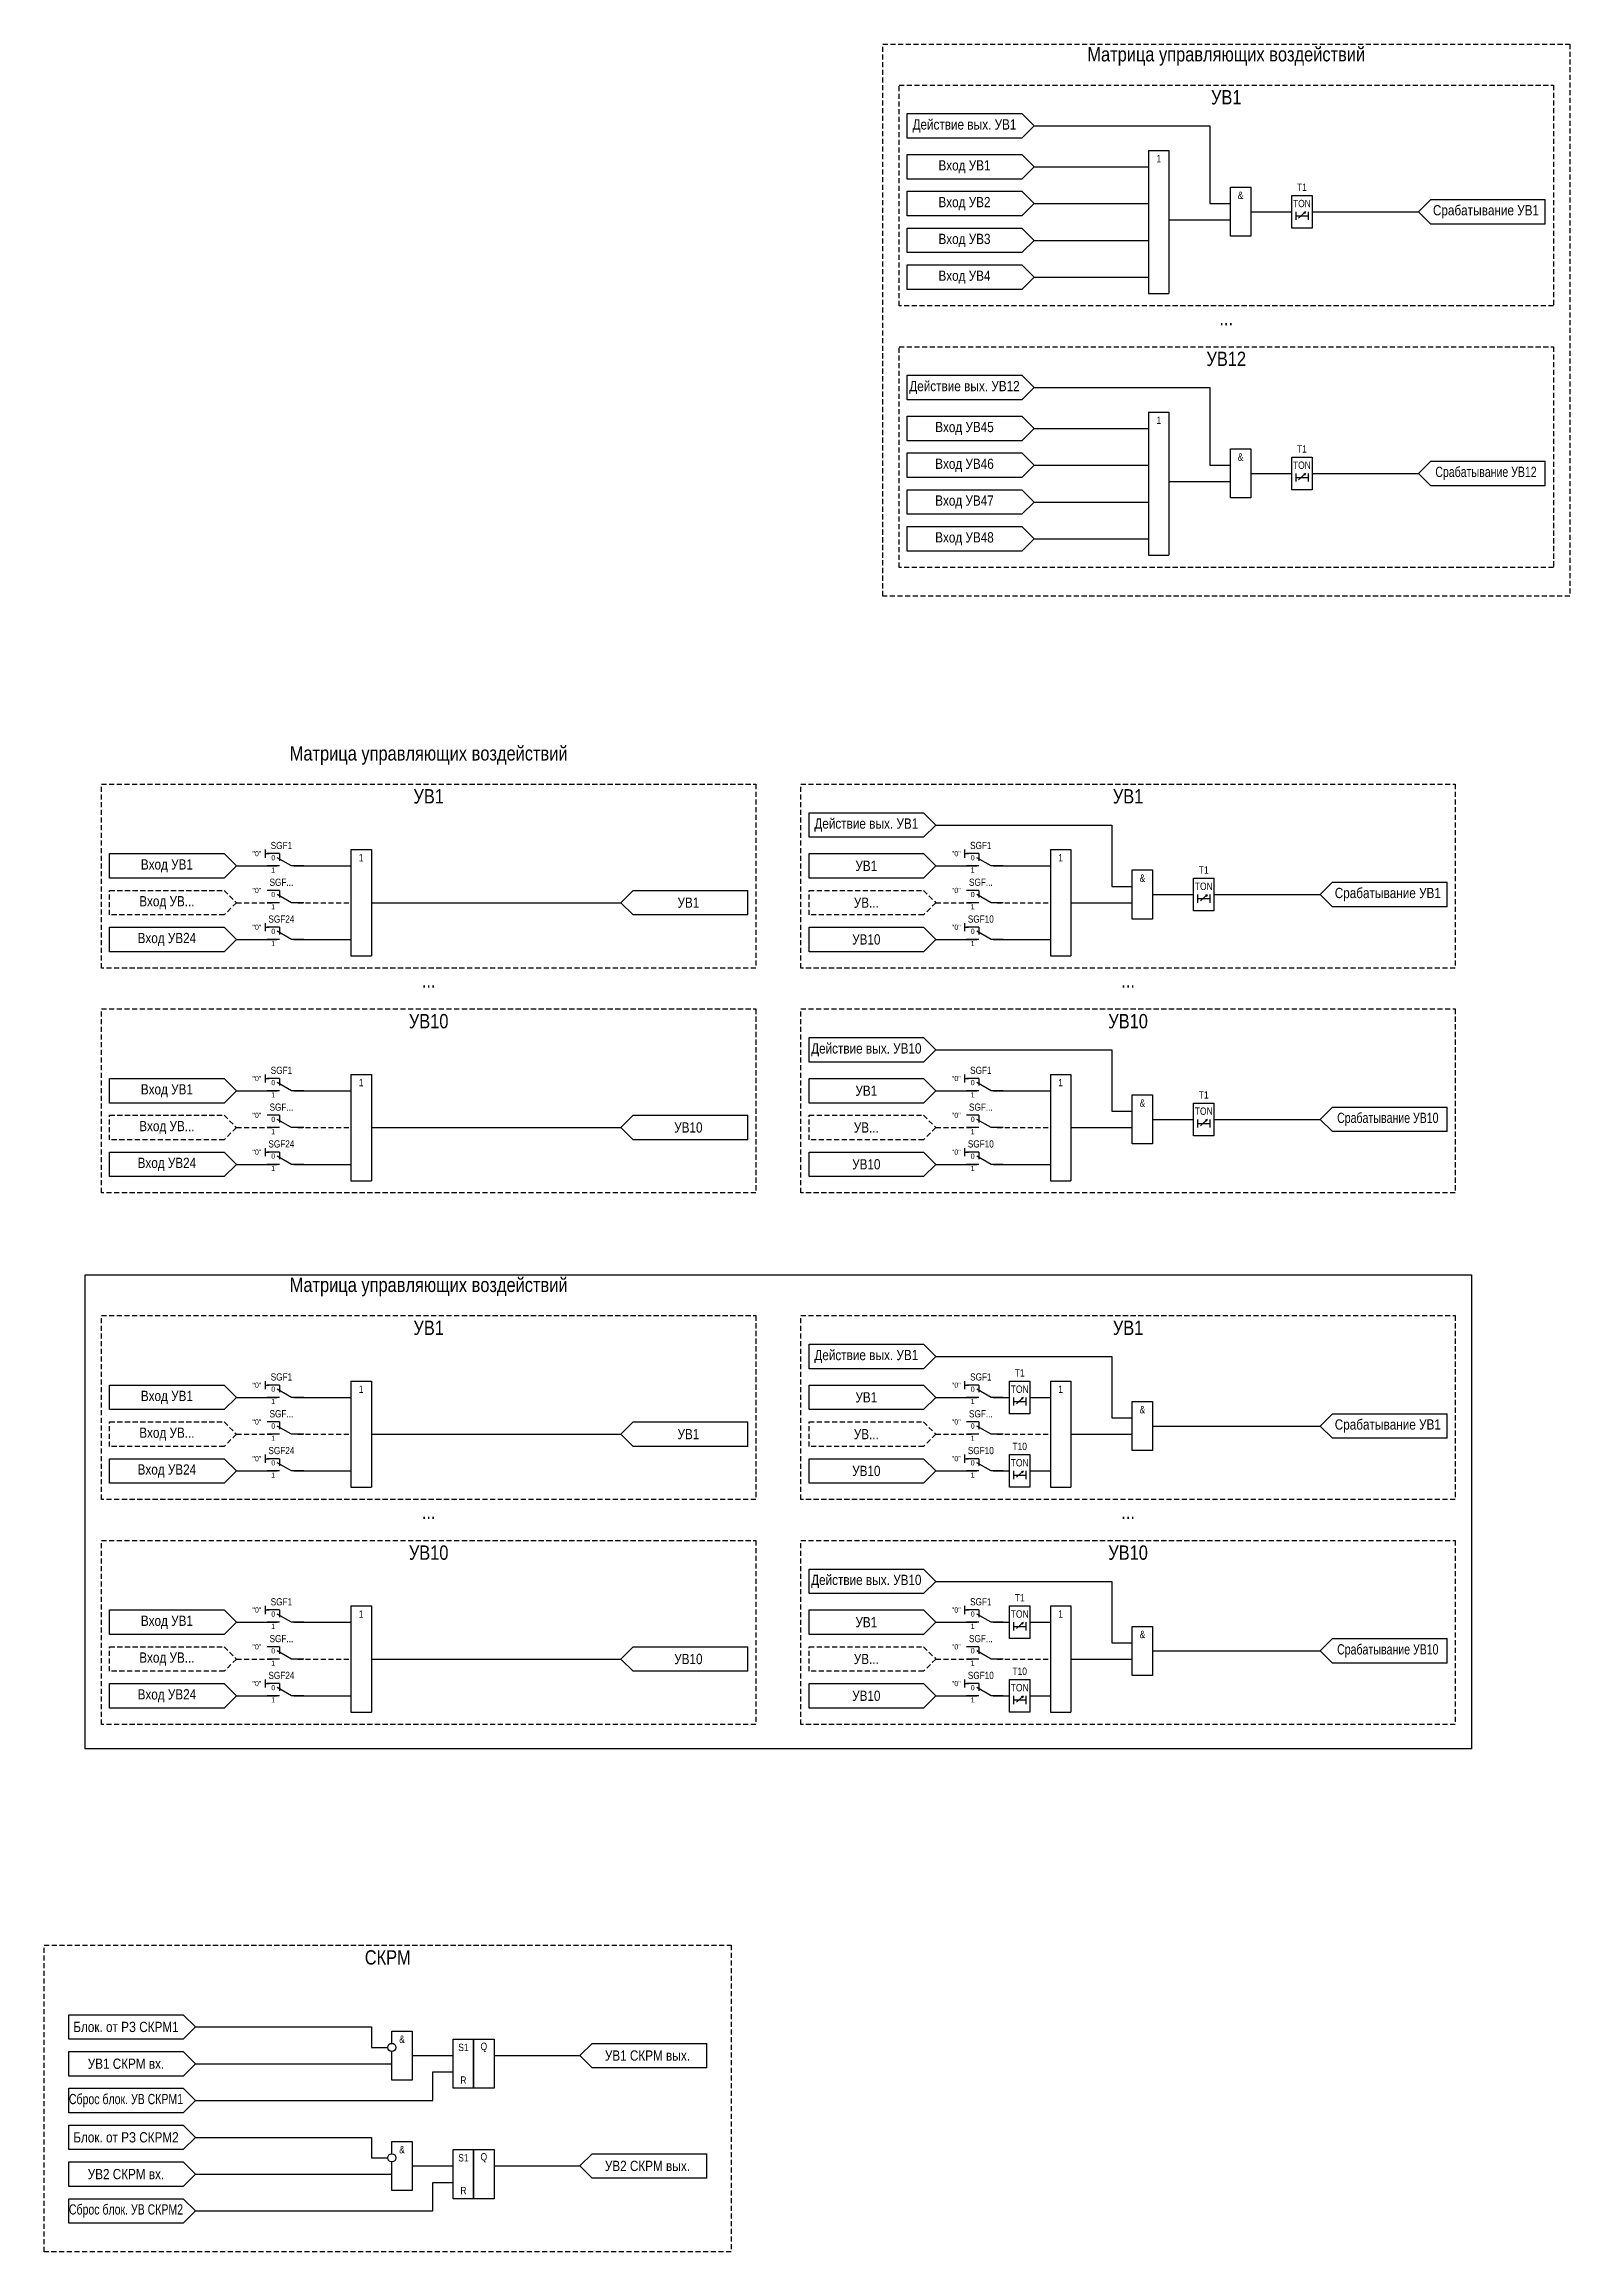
# Model space of a CAD drawing. Header units: millimetres. Extents: x -6343 to 676, y -1039 to 887.
# Drawn here: x -2798 to -2425, y 347 to 887 of the extents above; entities that cross this region are included whole.
import ezdxf
from ezdxf.enums import TextEntityAlignment as Align

# ---------------------------------------------------------------- set-up
doc = ezdxf.new("R2010")
doc.units = ezdxf.units.MM
doc.linetypes.add('штриховая2', pattern=[0.375, 0.25, -0.125])
doc.layers.add('Основная', color=7, linetype='Continuous')
doc.styles.add('2.5_Gost_RD', font='ARIALN.TTF', dxfattribs={"height": 2.5})
doc.styles.add('3.5_Gost_RD', font='ARIALN.TTF', dxfattribs={"height": 3.5})
doc.styles.add('Вывод', font='ARIALN.TTF', dxfattribs={"height": 2.5})
doc.styles.add('Компонент', font='ARIALN.TTF', dxfattribs={"height": 3.5})

# ---------------------------------------------------------------- blocks, each defined once
blk = doc.blocks.new('*U79')
at = {"layer": 'Основная', "color": 0}
blk.add_line((0, 0), (7, 4), dxfattribs=at)
at = {"layer": 'Основная', "ltscale": 0.35}
blk.add_line((6, 6), (6, 2.5), dxfattribs=at)
blk = doc.blocks.new('*U81')
at = {"layer": 'Основная', "color": 0}
for p, q in [((-3, 6), (-9, 6)), ((-3, 0), (-9, 0)), ((9, 0), (3, 0))]:
    blk.add_line(p, q, dxfattribs=at)
at = {"layer": 'Основная', "ltscale": 0.25, "xscale": -1}
blk.add_blockref('*U79', (3, 0), dxfattribs=at)
at = {"layer": 'Основная'}
for tag, height, style, p in [('ОУ', 3.5, 'Компонент', (-2, 10)), ('В1', 2.5, 'Вывод', (-14, 6)), ('В2', 2.5, 'Вывод', (-6, 4)), ('В3', 2.5, 'Вывод', (-6, -2))]:
    blk.add_attdef(tag, text='', height=height, dxfattribs=dict(at, style=style)).set_placement(p, align=Align.MIDDLE_CENTER)

msp = doc.modelspace()

# ---------------------------------------------------------------- linework, layer by layer
at = {"ltscale": 100}
for p, q in [((-2587, 870), (-2559, 870)), ((-2559, 870), (-2556, 867)), ((-2559, 864), (-2587, 864)), ((-2556, 867), (-2559, 864)), ((-2556, 867), (-2513, 867)), ((-2513, 867), (-2513, 848)), ((-2587, 860), (-2559, 860)), ((-2559, 860), (-2556, 857)), ((-2528, 861), (-2523, 861)), ((-2528, 861), (-2528, 826)), ((-2523, 861), (-2523, 826)), ((-2559, 854), (-2587, 854)), ((-2556, 857), (-2559, 854)), ((-2556, 857), (-2528, 857)), ((-2587, 851), (-2559, 851)), ((-2559, 851), (-2556, 848)), ((-2556, 848), (-2559, 845)), ((-2556, 848), (-2528, 848)), ((-2513, 848), (-2508, 848)), ((-2459, 849), (-2462, 846)), ((-2459, 849), (-2431, 849)), ((-2431, 843), (-2431, 849)), ((-2559, 845), (-2587, 845)), ((-2523, 844), (-2508, 844)), ((-2503, 846), (-2493, 846)), ((-2488, 846), (-2462, 846)), ((-2462, 846), (-2459, 843)), ((-2431, 843), (-2459, 843)), ((-2587, 842), (-2559, 842)), ((-2559, 842), (-2556, 839)), ((-2556, 839), (-2559, 836)), ((-2556, 839), (-2528, 839)), ((-2559, 836), (-2587, 836)), ((-2587, 833), (-2559, 833)), ((-2559, 833), (-2556, 830)), ((-2559, 827), (-2587, 827)), ((-2556, 830), (-2559, 827)), ((-2556, 830), (-2528, 830)), ((-2528, 826), (-2523, 826)), ((-2587, 806), (-2559, 806)), ((-2559, 806), (-2556, 803)), ((-2559, 800), (-2587, 800)), ((-2556, 803), (-2559, 800)), ((-2556, 803), (-2513, 803)), ((-2513, 803), (-2513, 784)), ((-2587, 796), (-2559, 796)), ((-2559, 796), (-2556, 793)), ((-2528, 797), (-2523, 797)), ((-2528, 797), (-2528, 762)), ((-2523, 797), (-2523, 762)), ((-2559, 790), (-2587, 790)), ((-2556, 793), (-2559, 790)), ((-2556, 793), (-2528, 793)), ((-2587, 787), (-2559, 787)), ((-2559, 787), (-2556, 784)), ((-2556, 784), (-2559, 781)), ((-2556, 784), (-2528, 784)), ((-2513, 784), (-2508, 784)), ((-2459, 785), (-2462, 782)), ((-2459, 785), (-2431, 785)), ((-2431, 779), (-2431, 785)), ((-2559, 781), (-2587, 781)), ((-2587, 778), (-2559, 778)), ((-2559, 778), (-2556, 775)), ((-2523, 780), (-2508, 780)), ((-2503, 782), (-2493, 782)), ((-2488, 782), (-2462, 782)), ((-2462, 782), (-2459, 779)), ((-2431, 779), (-2459, 779)), ((-2556, 775), (-2559, 772)), ((-2556, 775), (-2528, 775)), ((-2559, 772), (-2587, 772)), ((-2587, 769), (-2559, 769)), ((-2559, 769), (-2556, 766)), ((-2559, 763), (-2587, 763)), ((-2556, 766), (-2559, 763)), ((-2556, 766), (-2528, 766)), ((-2528, 762), (-2523, 762)), ((-2611, 699), (-2583, 699)), ((-2583, 699), (-2580, 696)), ((-2583, 693), (-2611, 693)), ((-2580, 696), (-2583, 693)), ((-2580, 696), (-2537, 696)), ((-2537, 696), (-2537, 681)), ((-2782, 689), (-2754, 689)), ((-2754, 689), (-2751, 686)), ((-2751, 686), (-2754, 683)), ((-2751, 686), (-2741, 686)), ((-2744, 690), (-2744, 688)), ((-2744, 689), (-2743, 689)), ((-2737, 686), (-2723, 686)), ((-2723, 690), (-2718, 690)), ((-2723, 690), (-2723, 664)), ((-2718, 690), (-2718, 664)), ((-2611, 689), (-2583, 689)), ((-2583, 689), (-2580, 686)), ((-2580, 686), (-2583, 683)), ((-2580, 686), (-2570, 686)), ((-2573, 690), (-2573, 688)), ((-2573, 689), (-2572, 689)), ((-2566, 686), (-2552, 686)), ((-2552, 690), (-2547, 690)), ((-2552, 690), (-2552, 664)), ((-2547, 690), (-2547, 664)), ((-2754, 683), (-2782, 683)), ((-2583, 683), (-2611, 683)), ((-2537, 681), (-2532, 681)), ((-2483, 682), (-2486, 679)), ((-2483, 682), (-2455, 682)), ((-2455, 676), (-2455, 682)), ((-2718, 677), (-2657, 677)), ((-2654, 680), (-2657, 677)), ((-2657, 677), (-2654, 674)), ((-2654, 680), (-2626, 680)), ((-2626, 674), (-2626, 680)), ((-2547, 677), (-2532, 677)), ((-2527, 679), (-2517, 679)), ((-2512, 679), (-2486, 679)), ((-2486, 679), (-2483, 676)), ((-2455, 676), (-2483, 676)), ((-2782, 671), (-2754, 671)), ((-2754, 671), (-2751, 668)), ((-2744, 672), (-2744, 670)), ((-2744, 671), (-2743, 671)), ((-2626, 674), (-2654, 674)), ((-2611, 671), (-2583, 671)), ((-2583, 671), (-2580, 668)), ((-2573, 672), (-2573, 670)), ((-2573, 671), (-2572, 671)), ((-2754, 665), (-2782, 665)), ((-2751, 668), (-2754, 665)), ((-2751, 668), (-2741, 668)), ((-2737, 668), (-2723, 668)), ((-2583, 665), (-2611, 665)), ((-2580, 668), (-2583, 665)), ((-2580, 668), (-2570, 668)), ((-2566, 668), (-2552, 668)), ((-2723, 664), (-2718, 664)), ((-2552, 664), (-2547, 664)), ((-2611, 644), (-2583, 644)), ((-2583, 644), (-2580, 641)), ((-2583, 638), (-2611, 638)), ((-2580, 641), (-2583, 638)), ((-2580, 641), (-2537, 641)), ((-2537, 641), (-2537, 626)), ((-2782, 634), (-2754, 634)), ((-2754, 634), (-2751, 631)), ((-2744, 635), (-2744, 633)), ((-2744, 634), (-2743, 634)), ((-2723, 635), (-2718, 635)), ((-2723, 635), (-2723, 609)), ((-2718, 635), (-2718, 609)), ((-2611, 634), (-2583, 634)), ((-2583, 634), (-2580, 631)), ((-2573, 635), (-2573, 633)), ((-2573, 634), (-2572, 634)), ((-2552, 635), (-2547, 635)), ((-2552, 635), (-2552, 609)), ((-2547, 635), (-2547, 609)), ((-2754, 628), (-2782, 628)), ((-2751, 631), (-2754, 628)), ((-2751, 631), (-2741, 631)), ((-2737, 631), (-2723, 631)), ((-2583, 628), (-2611, 628)), ((-2580, 631), (-2583, 628)), ((-2580, 631), (-2570, 631)), ((-2566, 631), (-2552, 631)), ((-2483, 627), (-2486, 624)), ((-2483, 627), (-2455, 627)), ((-2455, 621), (-2455, 627)), ((-2718, 622), (-2657, 622)), ((-2654, 625), (-2657, 622)), ((-2657, 622), (-2654, 619)), ((-2654, 625), (-2626, 625)), ((-2626, 619), (-2626, 625)), ((-2547, 622), (-2532, 622)), ((-2537, 626), (-2532, 626)), ((-2527, 624), (-2517, 624)), ((-2512, 624), (-2486, 624)), ((-2486, 624), (-2483, 621)), ((-2782, 616), (-2754, 616)), ((-2754, 616), (-2751, 613)), ((-2744, 617), (-2744, 615)), ((-2744, 616), (-2743, 616)), ((-2626, 619), (-2654, 619)), ((-2611, 616), (-2583, 616)), ((-2583, 616), (-2580, 613)), ((-2573, 617), (-2573, 615)), ((-2573, 616), (-2572, 616)), ((-2455, 621), (-2483, 621)), ((-2751, 613), (-2754, 610)), ((-2751, 613), (-2741, 613)), ((-2737, 613), (-2723, 613)), ((-2580, 613), (-2583, 610)), ((-2580, 613), (-2570, 613)), ((-2566, 613), (-2552, 613)), ((-2754, 610), (-2782, 610)), ((-2723, 609), (-2718, 609)), ((-2583, 610), (-2611, 610)), ((-2552, 609), (-2547, 609)), ((-2611, 569), (-2583, 569)), ((-2583, 569), (-2580, 566)), ((-2583, 563), (-2611, 563)), ((-2580, 566), (-2583, 563)), ((-2580, 566), (-2537, 566)), ((-2537, 566), (-2537, 551)), ((-2782, 559), (-2754, 559)), ((-2754, 559), (-2751, 556)), ((-2744, 560), (-2744, 558)), ((-2744, 559), (-2743, 559)), ((-2723, 560), (-2718, 560)), ((-2723, 560), (-2723, 534)), ((-2718, 560), (-2718, 534)), ((-2611, 559), (-2583, 559)), ((-2583, 559), (-2580, 556)), ((-2573, 560), (-2573, 558)), ((-2573, 559), (-2572, 559)), ((-2552, 560), (-2547, 560)), ((-2552, 560), (-2552, 534)), ((-2547, 560), (-2547, 534)), ((-2754, 553), (-2782, 553)), ((-2751, 556), (-2754, 553)), ((-2751, 556), (-2741, 556)), ((-2737, 556), (-2723, 556)), ((-2583, 553), (-2611, 553)), ((-2580, 556), (-2583, 553)), ((-2580, 556), (-2570, 556)), ((-2566, 556), (-2562, 556)), ((-2557, 556), (-2552, 556)), ((-2537, 551), (-2532, 551)), ((-2483, 552), (-2486, 549)), ((-2483, 552), (-2455, 552)), ((-2455, 546), (-2455, 552)), ((-2718, 547), (-2657, 547)), ((-2654, 550), (-2657, 547)), ((-2657, 547), (-2654, 544)), ((-2654, 550), (-2626, 550)), ((-2626, 544), (-2626, 550)), ((-2547, 547), (-2532, 547)), ((-2527, 549), (-2486, 549)), ((-2486, 549), (-2483, 546)), ((-2455, 546), (-2483, 546)), ((-2782, 541), (-2754, 541)), ((-2754, 541), (-2751, 538)), ((-2744, 542), (-2744, 540)), ((-2744, 541), (-2743, 541)), ((-2626, 544), (-2654, 544)), ((-2611, 541), (-2583, 541)), ((-2583, 541), (-2580, 538)), ((-2573, 542), (-2573, 540)), ((-2573, 541), (-2572, 541)), ((-2754, 535), (-2782, 535)), ((-2751, 538), (-2754, 535)), ((-2751, 538), (-2741, 538)), ((-2737, 538), (-2723, 538)), ((-2583, 535), (-2611, 535)), ((-2580, 538), (-2583, 535)), ((-2580, 538), (-2570, 538)), ((-2566, 538), (-2562, 538)), ((-2557, 538), (-2552, 538)), ((-2723, 534), (-2718, 534)), ((-2552, 534), (-2547, 534)), ((-2611, 514), (-2583, 514)), ((-2583, 514), (-2580, 511)), ((-2583, 508), (-2611, 508)), ((-2580, 511), (-2583, 508)), ((-2580, 511), (-2537, 511)), ((-2537, 511), (-2537, 496)), ((-2782, 504), (-2754, 504)), ((-2754, 504), (-2751, 501)), ((-2744, 505), (-2744, 503)), ((-2744, 504), (-2743, 504)), ((-2723, 505), (-2718, 505)), ((-2723, 505), (-2723, 479)), ((-2718, 505), (-2718, 479)), ((-2611, 504), (-2583, 504)), ((-2583, 504), (-2580, 501)), ((-2573, 505), (-2573, 503)), ((-2573, 504), (-2572, 504)), ((-2552, 505), (-2547, 505)), ((-2552, 505), (-2552, 479)), ((-2547, 505), (-2547, 479)), ((-2754, 498), (-2782, 498)), ((-2751, 501), (-2754, 498)), ((-2751, 501), (-2741, 501)), ((-2737, 501), (-2723, 501)), ((-2583, 498), (-2611, 498)), ((-2580, 501), (-2583, 498)), ((-2580, 501), (-2570, 501)), ((-2566, 501), (-2562, 501)), ((-2557, 501), (-2552, 501)), ((-2483, 497), (-2486, 494)), ((-2483, 497), (-2455, 497)), ((-2455, 491), (-2455, 497)), ((-2718, 492), (-2657, 492)), ((-2654, 495), (-2657, 492)), ((-2657, 492), (-2654, 489)), ((-2654, 495), (-2626, 495)), ((-2626, 489), (-2626, 495)), ((-2547, 492), (-2532, 492)), ((-2537, 496), (-2532, 496)), ((-2527, 494), (-2486, 494)), ((-2486, 494), (-2483, 491)), ((-2782, 486), (-2754, 486)), ((-2754, 486), (-2751, 483)), ((-2744, 487), (-2744, 485)), ((-2744, 486), (-2743, 486)), ((-2626, 489), (-2654, 489)), ((-2611, 486), (-2583, 486)), ((-2583, 486), (-2580, 483)), ((-2573, 487), (-2573, 485)), ((-2573, 486), (-2572, 486)), ((-2455, 491), (-2483, 491)), ((-2751, 483), (-2754, 480)), ((-2751, 483), (-2741, 483)), ((-2737, 483), (-2723, 483)), ((-2580, 483), (-2583, 480)), ((-2580, 483), (-2570, 483)), ((-2566, 483), (-2562, 483)), ((-2557, 483), (-2552, 483)), ((-2754, 480), (-2782, 480)), ((-2723, 479), (-2718, 479)), ((-2583, 480), (-2611, 480)), ((-2552, 479), (-2547, 479)), ((-2792, 405), (-2764, 405)), ((-2764, 405), (-2761, 402)), ((-2761, 402), (-2764, 399)), ((-2761, 402), (-2718, 402)), ((-2718, 402), (-2718, 397)), ((-2764, 399), (-2792, 399)), ((-2792, 396), (-2764, 396)), ((-2764, 396), (-2761, 393)), ((-2718, 397), (-2714, 397)), ((-2708, 395), (-2698, 395)), ((-2688, 395), (-2667, 395)), ((-2664, 398), (-2667, 395)), ((-2667, 395), (-2664, 392)), ((-2664, 398), (-2636, 398)), ((-2636, 392), (-2636, 398)), ((-2764, 390), (-2792, 390)), ((-2761, 393), (-2764, 390)), ((-2761, 393), (-2713, 393)), ((-2703, 384), (-2703, 391)), ((-2703, 391), (-2698, 391)), ((-2636, 392), (-2664, 392)), ((-2792, 387), (-2764, 387)), ((-2764, 387), (-2761, 384)), ((-2761, 384), (-2764, 381)), ((-2761, 384), (-2703, 384)), ((-2792, 378), (-2764, 378)), ((-2764, 378), (-2761, 375)), ((-2761, 375), (-2764, 372)), ((-2761, 375), (-2718, 375)), ((-2718, 375), (-2718, 370)), ((-2764, 372), (-2792, 372)), ((-2792, 369), (-2764, 369)), ((-2764, 369), (-2761, 366)), ((-2718, 370), (-2714, 370)), ((-2708, 368), (-2698, 368)), ((-2688, 368), (-2667, 368)), ((-2664, 371), (-2667, 368)), ((-2667, 368), (-2664, 365)), ((-2664, 371), (-2636, 371)), ((-2636, 365), (-2636, 371)), ((-2764, 363), (-2792, 363)), ((-2761, 366), (-2764, 363)), ((-2761, 366), (-2713, 366)), ((-2703, 357), (-2703, 364)), ((-2703, 364), (-2698, 364)), ((-2636, 365), (-2664, 365)), ((-2792, 360), (-2764, 360)), ((-2764, 360), (-2761, 357)), ((-2761, 357), (-2764, 354)), ((-2761, 357), (-2703, 357)), ((-2764, 354), (-2792, 354))]:
    msp.add_line(p, q, dxfattribs=at)
at = {"color": 7, "ltscale": 100}
for p, q in [((-2491.3, 844.46), (-2489.63, 845.95)), ((-2489.63, 845.95), (-2490.15, 845.73)), ((-2489.63, 845.95), (-2489.89, 845.48)), ((-2491.3, 780.46), (-2489.63, 781.95)), ((-2489.63, 781.95), (-2490.15, 781.73)), ((-2489.63, 781.95), (-2489.89, 781.48)), ((-2515.3, 677.46), (-2513.63, 678.95)), ((-2513.63, 678.95), (-2514.15, 678.73)), ((-2513.63, 678.95), (-2513.89, 678.48)), ((-2515.3, 622.46), (-2513.63, 623.95)), ((-2513.63, 623.95), (-2514.15, 623.73)), ((-2513.63, 623.95), (-2513.89, 623.48)), ((-2560.3, 554.46), (-2558.63, 555.95)), ((-2558.63, 555.95), (-2559.15, 555.73)), ((-2558.63, 555.95), (-2558.89, 555.48)), ((-2560.3, 536.46), (-2558.63, 537.95)), ((-2558.63, 537.95), (-2559.15, 537.73)), ((-2558.63, 537.95), (-2558.89, 537.48)), ((-2560.3, 499.46), (-2558.63, 500.95)), ((-2558.63, 500.95), (-2559.15, 500.73)), ((-2558.63, 500.95), (-2558.89, 500.48)), ((-2560.3, 481.46), (-2558.63, 482.95)), ((-2558.63, 482.95), (-2559.15, 482.73)), ((-2558.63, 482.95), (-2558.89, 482.48))]:
    msp.add_line(p, q, dxfattribs=at)
at = {"linetype": 'штриховая2', "ltscale": 5}
for p, q in [((-2782, 680), (-2754, 680)), ((-2754, 680), (-2751, 677)), ((-2751, 677), (-2754, 674)), ((-2751, 677), (-2742, 677)), ((-2736, 677), (-2723, 677)), ((-2611, 680), (-2583, 680)), ((-2583, 680), (-2580, 677)), ((-2580, 677), (-2583, 674)), ((-2580, 677), (-2571, 677)), ((-2565, 677), (-2552, 677)), ((-2782, 625), (-2754, 625)), ((-2754, 625), (-2751, 622)), ((-2751, 622), (-2754, 619)), ((-2751, 622), (-2742, 622)), ((-2736, 622), (-2723, 622)), ((-2611, 625), (-2583, 625)), ((-2583, 625), (-2580, 622)), ((-2580, 622), (-2583, 619)), ((-2580, 622), (-2571, 622)), ((-2565, 622), (-2552, 622)), ((-2782, 550), (-2754, 550)), ((-2754, 550), (-2751, 547)), ((-2751, 547), (-2754, 544)), ((-2751, 547), (-2742, 547)), ((-2736, 547), (-2723, 547)), ((-2611, 550), (-2583, 550)), ((-2583, 550), (-2580, 547)), ((-2580, 547), (-2583, 544)), ((-2580, 547), (-2571, 547)), ((-2565, 547), (-2552, 547)), ((-2782, 495), (-2754, 495)), ((-2754, 495), (-2751, 492)), ((-2751, 492), (-2754, 489)), ((-2751, 492), (-2742, 492)), ((-2736, 492), (-2723, 492)), ((-2611, 495), (-2583, 495)), ((-2583, 495), (-2580, 492)), ((-2580, 492), (-2583, 489)), ((-2580, 492), (-2571, 492)), ((-2565, 492), (-2552, 492))]:
    msp.add_line(p, q, dxfattribs=at)
for points in [[(-2593, 887), (-2425, 887), (-2425, 752), (-2593, 752)], [(-2589, 877), (-2429, 877), (-2429, 823), (-2589, 823)], [(-2589, 813), (-2429, 813), (-2429, 759), (-2589, 759)], [(-2784, 706), (-2624, 706), (-2624, 661), (-2784, 661)], [(-2613, 706), (-2453, 706), (-2453, 661), (-2613, 661)], [(-2784, 651), (-2624, 651), (-2624, 606), (-2784, 606)], [(-2613, 651), (-2453, 651), (-2453, 606), (-2613, 606)], [(-2784, 576), (-2624, 576), (-2624, 531), (-2784, 531)], [(-2613, 576), (-2453, 576), (-2453, 531), (-2613, 531)], [(-2784, 521), (-2624, 521), (-2624, 476), (-2784, 476)], [(-2613, 521), (-2453, 521), (-2453, 476), (-2613, 476)], [(-2798, 422), (-2630, 422), (-2630, 347), (-2798, 347)]]:
    msp.add_lwpolyline(points, close=True, dxfattribs=at)
at = {"ltscale": 100}
for points in [[(-2587, 870), (-2559, 870), (-2556, 867), (-2559, 864), (-2587, 864), (-2587, 870)], [(-2587, 860), (-2559, 860), (-2556, 857), (-2559, 854), (-2587, 854), (-2587, 860)], [(-2587, 851), (-2559, 851), (-2556, 848), (-2559, 845), (-2587, 845), (-2587, 851)], [(-2492, 846), (-2492, 844)], [(-2492, 845), (-2489, 845)], [(-2489, 846), (-2489, 844)], [(-2587, 842), (-2559, 842), (-2556, 839), (-2559, 836), (-2587, 836), (-2587, 842)], [(-2587, 833), (-2559, 833), (-2556, 830), (-2559, 827), (-2587, 827), (-2587, 833)], [(-2587, 806), (-2559, 806), (-2556, 803), (-2559, 800), (-2587, 800), (-2587, 806)], [(-2587, 796), (-2559, 796), (-2556, 793), (-2559, 790), (-2587, 790), (-2587, 796)], [(-2587, 787), (-2559, 787), (-2556, 784), (-2559, 781), (-2587, 781), (-2587, 787)], [(-2587, 778), (-2559, 778), (-2556, 775), (-2559, 772), (-2587, 772), (-2587, 778)], [(-2492, 782), (-2492, 780)], [(-2492, 781), (-2489, 781)], [(-2489, 782), (-2489, 780)], [(-2587, 769), (-2559, 769), (-2556, 766), (-2559, 763), (-2587, 763), (-2587, 769)], [(-2611, 699), (-2583, 699), (-2580, 696), (-2583, 693), (-2611, 693), (-2611, 699)], [(-2782, 689), (-2754, 689), (-2751, 686), (-2754, 683), (-2782, 683), (-2782, 689)], [(-2611, 689), (-2583, 689), (-2580, 686), (-2583, 683), (-2611, 683), (-2611, 689)], [(-2516, 679), (-2516, 677)], [(-2516, 678), (-2513, 678)], [(-2513, 679), (-2513, 677)], [(-2782, 671), (-2754, 671), (-2751, 668), (-2754, 665), (-2782, 665), (-2782, 671)], [(-2611, 671), (-2583, 671), (-2580, 668), (-2583, 665), (-2611, 665), (-2611, 671)], [(-2611, 644), (-2583, 644), (-2580, 641), (-2583, 638), (-2611, 638), (-2611, 644)], [(-2782, 634), (-2754, 634), (-2751, 631), (-2754, 628), (-2782, 628), (-2782, 634)], [(-2611, 634), (-2583, 634), (-2580, 631), (-2583, 628), (-2611, 628), (-2611, 634)], [(-2516, 624), (-2516, 622)], [(-2516, 623), (-2513, 623)], [(-2513, 624), (-2513, 622)], [(-2782, 616), (-2754, 616), (-2751, 613), (-2754, 610), (-2782, 610), (-2782, 616)], [(-2611, 616), (-2583, 616), (-2580, 613), (-2583, 610), (-2611, 610), (-2611, 616)], [(-2611, 569), (-2583, 569), (-2580, 566), (-2583, 563), (-2611, 563), (-2611, 569)], [(-2782, 559), (-2754, 559), (-2751, 556), (-2754, 553), (-2782, 553), (-2782, 559)], [(-2611, 559), (-2583, 559), (-2580, 556), (-2583, 553), (-2611, 553), (-2611, 559)], [(-2561, 556), (-2561, 554)], [(-2561, 555), (-2558, 555)], [(-2558, 556), (-2558, 554)], [(-2782, 541), (-2754, 541), (-2751, 538), (-2754, 535), (-2782, 535), (-2782, 541)], [(-2611, 541), (-2583, 541), (-2580, 538), (-2583, 535), (-2611, 535), (-2611, 541)], [(-2561, 538), (-2561, 536)], [(-2561, 537), (-2558, 537)], [(-2558, 538), (-2558, 536)], [(-2611, 514), (-2583, 514), (-2580, 511), (-2583, 508), (-2611, 508), (-2611, 514)], [(-2782, 504), (-2754, 504), (-2751, 501), (-2754, 498), (-2782, 498), (-2782, 504)], [(-2611, 504), (-2583, 504), (-2580, 501), (-2583, 498), (-2611, 498), (-2611, 504)], [(-2561, 501), (-2561, 499)], [(-2561, 500), (-2558, 500)], [(-2558, 501), (-2558, 499)], [(-2782, 486), (-2754, 486), (-2751, 483), (-2754, 480), (-2782, 480), (-2782, 486)], [(-2611, 486), (-2583, 486), (-2580, 483), (-2583, 480), (-2611, 480), (-2611, 486)], [(-2561, 483), (-2561, 481)], [(-2561, 482), (-2558, 482)], [(-2558, 483), (-2558, 481)], [(-2792, 405), (-2764, 405), (-2761, 402), (-2764, 399), (-2792, 399), (-2792, 405)], [(-2713, 398), (-2713, 401), (-2708, 401), (-2708, 389), (-2713, 389), (-2713, 396)], [(-2792, 396), (-2764, 396), (-2761, 393), (-2764, 390), (-2792, 390), (-2792, 396)], [(-2792, 387), (-2764, 387), (-2761, 384), (-2764, 381), (-2792, 381), (-2792, 387)], [(-2792, 378), (-2764, 378), (-2761, 375), (-2764, 372), (-2792, 372), (-2792, 378)], [(-2713, 371), (-2713, 374), (-2708, 374), (-2708, 362), (-2713, 362), (-2713, 369)], [(-2792, 369), (-2764, 369), (-2761, 366), (-2764, 363), (-2792, 363), (-2792, 369)], [(-2792, 360), (-2764, 360), (-2761, 357), (-2764, 354), (-2792, 354), (-2792, 360)]]:
    msp.add_lwpolyline(points, dxfattribs=at)
for points in [[(-2508, 852), (-2503, 852), (-2503, 840), (-2508, 840)], [(-2493, 850), (-2488, 850), (-2488, 842), (-2493, 842)], [(-2508, 788), (-2503, 788), (-2503, 776), (-2508, 776)], [(-2493, 786), (-2488, 786), (-2488, 778), (-2493, 778)], [(-2532, 685), (-2527, 685), (-2527, 673), (-2532, 673)], [(-2517, 683), (-2512, 683), (-2512, 675), (-2517, 675)], [(-2532, 630), (-2527, 630), (-2527, 618), (-2532, 618)], [(-2517, 628), (-2512, 628), (-2512, 620), (-2517, 620)], [(-2562, 560), (-2557, 560), (-2557, 552), (-2562, 552)], [(-2532, 555), (-2527, 555), (-2527, 543), (-2532, 543)], [(-2562, 542), (-2557, 542), (-2557, 534), (-2562, 534)], [(-2562, 505), (-2557, 505), (-2557, 497), (-2562, 497)], [(-2532, 500), (-2527, 500), (-2527, 488), (-2532, 488)], [(-2562, 487), (-2557, 487), (-2557, 479), (-2562, 479)], [(-2698, 399), (-2693, 399), (-2693, 387), (-2698, 387)], [(-2693, 399), (-2688, 399), (-2688, 387), (-2693, 387)], [(-2698, 372), (-2693, 372), (-2693, 360), (-2698, 360)], [(-2693, 372), (-2688, 372), (-2688, 360), (-2693, 360)]]:
    msp.add_lwpolyline(points, close=True, dxfattribs=at)
at = {"linetype": 'штриховая2', "ltscale": 5}
for points in [[(-2782, 680), (-2754, 680), (-2751, 677), (-2754, 674), (-2782, 674), (-2782, 680)], [(-2611, 680), (-2583, 680), (-2580, 677), (-2583, 674), (-2611, 674), (-2611, 680)], [(-2782, 625), (-2754, 625), (-2751, 622), (-2754, 619), (-2782, 619), (-2782, 625)], [(-2611, 625), (-2583, 625), (-2580, 622), (-2583, 619), (-2611, 619), (-2611, 625)], [(-2782, 550), (-2754, 550), (-2751, 547), (-2754, 544), (-2782, 544), (-2782, 550)], [(-2611, 550), (-2583, 550), (-2580, 547), (-2583, 544), (-2611, 544), (-2611, 550)], [(-2782, 495), (-2754, 495), (-2751, 492), (-2754, 489), (-2782, 489), (-2782, 495)], [(-2611, 495), (-2583, 495), (-2580, 492), (-2583, 489), (-2611, 489), (-2611, 495)]]:
    msp.add_lwpolyline(points, dxfattribs=at)
at = {"color": 2, "ltscale": 5}
msp.add_lwpolyline([(-2788, 586), (-2449, 586), (-2449, 470), (-2788, 470)], close=True, dxfattribs=at)
at = {"ltscale": 100}
for centre in [(-2713, 397), (-2713, 370)]:
    msp.add_circle(centre, 1, dxfattribs=at)

# ---------------------------------------------------------------- block references
at = {"layer": 'Основная', "ltscale": 0.25, "xscale": 0.5, "yscale": 0.5, "zscale": 0.5}
for p, values in [((-2739, 686), {'ОУ': 'SGF1', 'В1': '"0"', 'В2': '0', 'В3': '1'}), ((-2568, 686), {'ОУ': 'SGF1', 'В1': '"0"', 'В2': '0', 'В3': '1'}), ((-2739, 677), {'ОУ': 'SGF...', 'В1': '"0"', 'В2': '0', 'В3': '1'}), ((-2568, 677), {'ОУ': 'SGF...', 'В1': '"0"', 'В2': '0', 'В3': '1'}), ((-2739, 668), {'ОУ': 'SGF24', 'В1': '"0"', 'В2': '0', 'В3': '1'}), ((-2568, 668), {'ОУ': 'SGF10', 'В1': '"0"', 'В2': '0', 'В3': '1'}), ((-2739, 631), {'ОУ': 'SGF1', 'В1': '"0"', 'В2': '0', 'В3': '1'}), ((-2568, 631), {'ОУ': 'SGF1', 'В1': '"0"', 'В2': '0', 'В3': '1'}), ((-2739, 622), {'ОУ': 'SGF...', 'В1': '"0"', 'В2': '0', 'В3': '1'}), ((-2568, 622), {'ОУ': 'SGF...', 'В1': '"0"', 'В2': '0', 'В3': '1'}), ((-2739, 613), {'ОУ': 'SGF24', 'В1': '"0"', 'В2': '0', 'В3': '1'}), ((-2568, 613), {'ОУ': 'SGF10', 'В1': '"0"', 'В2': '0', 'В3': '1'}), ((-2739, 556), {'ОУ': 'SGF1', 'В1': '"0"', 'В2': '0', 'В3': '1'}), ((-2568, 556), {'ОУ': 'SGF1', 'В1': '"0"', 'В2': '0', 'В3': '1'}), ((-2739, 547), {'ОУ': 'SGF...', 'В1': '"0"', 'В2': '0', 'В3': '1'}), ((-2568, 547), {'ОУ': 'SGF...', 'В1': '"0"', 'В2': '0', 'В3': '1'}), ((-2739, 538), {'ОУ': 'SGF24', 'В1': '"0"', 'В2': '0', 'В3': '1'}), ((-2568, 538), {'ОУ': 'SGF10', 'В1': '"0"', 'В2': '0', 'В3': '1'}), ((-2739, 501), {'ОУ': 'SGF1', 'В1': '"0"', 'В2': '0', 'В3': '1'}), ((-2568, 501), {'ОУ': 'SGF1', 'В1': '"0"', 'В2': '0', 'В3': '1'}), ((-2739, 492), {'ОУ': 'SGF...', 'В1': '"0"', 'В2': '0', 'В3': '1'}), ((-2568, 492), {'ОУ': 'SGF...', 'В1': '"0"', 'В2': '0', 'В3': '1'}), ((-2739, 483), {'ОУ': 'SGF24', 'В1': '"0"', 'В2': '0', 'В3': '1'}), ((-2568, 483), {'ОУ': 'SGF10', 'В1': '"0"', 'В2': '0', 'В3': '1'})]:
    msp.add_blockref('*U81', p, dxfattribs=at).add_auto_attribs(values)

# ---------------------------------------------------------------- texts
at = {"color": 30, "ltscale": 100, "char_height": 3.5, "attachment_point": 5, "style": '3.5_Gost_RD'}
for s, insert, width in [('Матрица управляющих воздействий', (-2509, 884), 168), ('УВ1', (-2509, 874), 160), ('...', (-2509, 820), 160), ('УВ12', (-2509, 810), 160), ('Матрица управляющих воздействий', (-2704, 713), 168), ('УВ1', (-2704, 703), 160), ('УВ1', (-2533, 703), 160), ('...', (-2704, 658), 160), ('...', (-2533, 658), 160), ('УВ10', (-2704, 648), 160), ('УВ10', (-2533, 648), 160), ('Матрица управляющих воздействий', (-2704, 583), 168), ('УВ1', (-2704, 573), 160), ('УВ1', (-2533, 573), 160), ('...', (-2704, 528), 160), ('...', (-2533, 528), 160), ('УВ10', (-2704, 518), 160), ('УВ10', (-2533, 518), 160), ('СКРМ', (-2714, 419), 168)]:
    msp.add_mtext(s, dxfattribs=dict(at, insert=insert, width=width))
at = {"color": 0, "ltscale": 100, "char_height": 2.5, "width": 28, "attachment_point": 5, "style": '2.5_Gost_RD'}
for s, insert in [('{\\C256;Действие вых. УВ1}', (-2573, 867)), ('{\\C256;Вход УВ1}', (-2573, 857)), ('{\\C256;Вход УВ2}', (-2573, 848)), ('{\\C256;Вход УВ3}', (-2573, 839)), ('{\\C256;Вход УВ4}', (-2573, 830)), ('{\\C256;Действие вых. УВ12}', (-2573, 803)), ('{\\C256;Вход УВ45}', (-2573, 793)), ('{\\C256;Вход УВ46}', (-2573, 784)), ('{\\C256;Вход УВ47}', (-2573, 775)), ('{\\C256;Вход УВ48}', (-2573, 766)), ('{\\C256;Действие вых. УВ1}', (-2597, 696)), ('{\\C256;Вход УВ1}', (-2768, 686)), ('{\\C256;УВ1}', (-2597, 686)), ('{\\C256;Вход УВ...}', (-2768, 677)), ('{\\C256;УВ...}', (-2597, 677)), ('{\\C256;Вход УВ24}', (-2768, 668)), ('{\\C256;УВ10}', (-2597, 668)), ('{\\C256;Действие вых. УВ10}', (-2597, 641)), ('{\\C256;Вход УВ1}', (-2768, 631)), ('{\\C256;УВ1}', (-2597, 631)), ('{\\C256;Вход УВ...}', (-2768, 622)), ('{\\C256;УВ...}', (-2597, 622)), ('{\\C256;Вход УВ24}', (-2768, 613)), ('{\\C256;УВ10}', (-2597, 613)), ('{\\C256;Действие вых. УВ1}', (-2597, 566)), ('{\\C256;Вход УВ1}', (-2768, 556)), ('{\\C256;УВ1}', (-2597, 556)), ('{\\C256;Вход УВ...}', (-2768, 547)), ('{\\C256;УВ...}', (-2597, 547)), ('{\\C256;Вход УВ24}', (-2768, 538)), ('{\\C256;УВ10}', (-2597, 538)), ('{\\C256;Действие вых. УВ10}', (-2597, 511)), ('{\\C256;Вход УВ1}', (-2768, 501)), ('{\\C256;УВ1}', (-2597, 501)), ('{\\C256;Вход УВ...}', (-2768, 492)), ('{\\C256;УВ...}', (-2597, 492)), ('{\\C256;Вход УВ24}', (-2768, 483)), ('{\\C256;УВ10}', (-2597, 483)), ('{\\C256;Блок. от РЗ СКРМ1}', (-2778, 402)), ('{\\C256;УВ1 СКРМ вх.}', (-2778, 393)), ('{\\W0.9;\\C256;Сброс блок. УВ СКРМ1}', (-2778, 384)), ('{\\C256;Блок. от РЗ СКРМ2}', (-2778, 375)), ('{\\C256;УВ2 СКРМ вх.}', (-2778, 366)), ('{\\W0.9;\\C256;Сброс блок. УВ СКРМ2}', (-2778, 357))]:
    msp.add_mtext(s, dxfattribs=dict(at, insert=insert))
at = {"ltscale": 100, "attachment_point": 5, "style": '2.5_Gost_RD'}
for s, insert, char_height, width in [('1', (-2525.5, 859), 1.8, 5), ('&', (-2505.5, 850), 1.8, 5), ('TON', (-2490.5, 848), 1.8, 5), ('T1', (-2490.5, 852), 1.8, 5), ('Срабатывание УВ1', (-2445.5, 846), 2.5, 27), ('1', (-2525.5, 795), 1.8, 5), ('T1', (-2490.5, 788), 1.8, 5), ('&', (-2505.5, 786), 1.8, 5), ('TON', (-2490.5, 784), 1.8, 5), ('{\\W0.9;Срабатывание УВ12}', (-2445.5, 782), 2.5, 27), ('1', (-2720.5, 688), 1.8, 5), ('1', (-2549.5, 688), 1.8, 5), ('T1', (-2514.5, 685), 1.8, 5), ('&', (-2529.5, 683), 1.8, 5), ('TON', (-2514.5, 681), 1.8, 5), ('Срабатывание УВ1', (-2469.5, 679), 2.5, 27), ('УВ1', (-2640.5, 677), 2.5, 27), ('1', (-2720.5, 633), 1.8, 5), ('1', (-2549.5, 633), 1.8, 5), ('&', (-2529.5, 628), 1.8, 5), ('TON', (-2514.5, 626), 1.8, 5), ('T1', (-2514.5, 630), 1.8, 5), ('УВ10', (-2640.5, 622), 2.5, 27), ('{\\W0.9;Срабатывание УВ10}', (-2469.5, 624), 2.5, 27), ('T1', (-2559.5, 562), 1.8, 5), ('1', (-2720.5, 558), 1.8, 5), ('TON', (-2559.5, 558), 1.8, 5), ('1', (-2549.5, 558), 1.8, 5), ('&', (-2529.5, 553), 1.8, 5), ('УВ1', (-2640.5, 547), 2.5, 27), ('Срабатывание УВ1', (-2469.5, 549), 2.5, 27), ('TON', (-2559.5, 540), 1.8, 5), ('T10', (-2559.5, 544), 1.8, 5), ('T1', (-2559.5, 507), 1.8, 5), ('1', (-2720.5, 503), 1.8, 5), ('TON', (-2559.5, 503), 1.8, 5), ('1', (-2549.5, 503), 1.8, 5), ('&', (-2529.5, 498), 1.8, 5), ('УВ10', (-2640.5, 492), 2.5, 27), ('{\\W0.9;Срабатывание УВ10}', (-2469.5, 494), 2.5, 27), ('T10', (-2559.5, 489), 1.8, 5), ('TON', (-2559.5, 485), 1.8, 5), ('&', (-2710.5, 399), 1.8, 5), ('S1', (-2695.5, 397), 1.8, 5), ('Q', (-2690.5, 397), 1.8, 5), ('УВ1 СКРМ вых.', (-2650.5, 395), 2.5, 27), ('R', (-2695.5, 389), 1.8, 5), ('&', (-2710.5, 372), 1.8, 5), ('S1', (-2695.5, 370), 1.8, 5), ('Q', (-2690.5, 370), 1.8, 5), ('УВ2 СКРМ вых.', (-2650.5, 368), 2.5, 27), ('R', (-2695.5, 362), 1.8, 5)]:
    msp.add_mtext(s, dxfattribs=dict(at, insert=insert, char_height=char_height, width=width))

doc.saveas('drawing.dxf')
